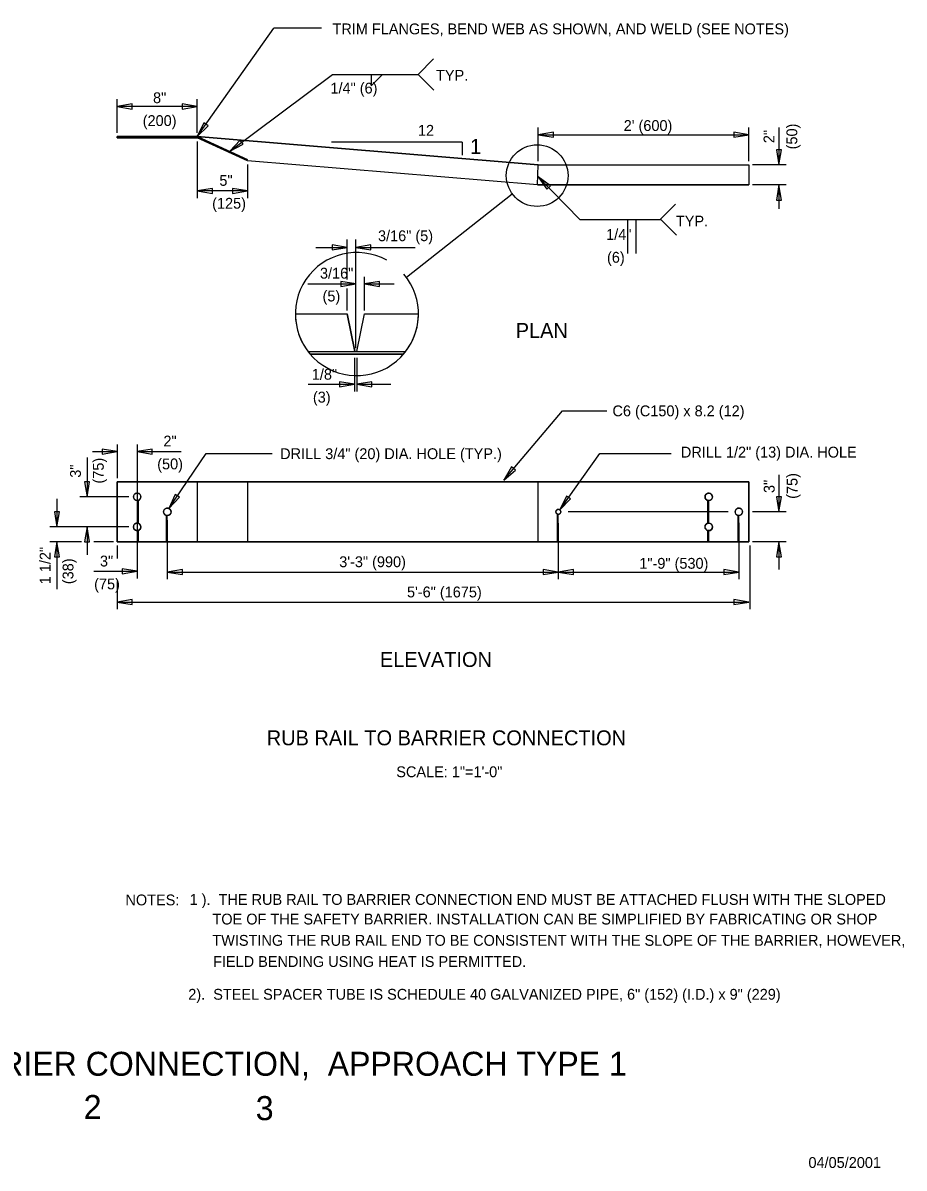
# Model space of a CAD drawing. Extents: x 3.1 to 16.6, y 0.2 to 9.9.
# Drawn here: x 9.27 to 16.59, y 0.23 to 9.75 of the extents above; entities that cross this region are included whole.
import ezdxf

# ---------------------------------------------------------------- set-up
doc = ezdxf.new("R2010")
doc.units = 0
for name, color, linetype in [('SD_P_Center Lines', 7, 'Continuous'), ('SD_P_Dimension Lines', 7, 'Continuous'), ('SD_P_Dimension Text', 7, 'Continuous'), ('SD_P_Frame', 7, 'Continuous'), ('SD_P_Prop Object Lines', 7, 'Continuous'), ('SD_P_Shading', 7, 'Continuous'), ('SD_P_Subtitles', 7, 'Continuous'), ('SD_X_Exist Hidden Lines', 7, 'Continuous')]:
    doc.layers.add(name, color=color, linetype=linetype)

msp = doc.modelspace()

# ---------------------------------------------------------------- linework, layer by layer
at = {"layer": 'SD_P_Center Lines'}
for p, q in [((13.338, 8.325), (12.458, 7.631)), ((10.222, 6.244), (10.222, 5.13)), ((10.152, 5.809), (9.745, 5.809)), ((10.472, 5.615), (10.472, 5.124)), ((15.132, 5.684), (13.803, 5.684)), ((10.152, 5.559), (9.495, 5.559)), ((13.72, 5.59), (13.72, 5.124)), ((15.22, 5.593), (15.22, 5.124))]:
    msp.add_line(p, q, dxfattribs=at)
msp.add_circle((13.5444, 8.4778), 0.2564, dxfattribs=at)
msp.add_arc((12.047, 7.3275), 0.5113, 61.04606, 40.48746, dxfattribs=at)
at = {"layer": 'SD_P_Dimension Lines'}
for p, q in [((10.721, 8.802), (11.357, 9.702)), ((11.754, 9.702), (11.357, 9.702)), ((12.556, 9.319), (12.684, 9.448)), ((10.99, 8.681), (11.845, 9.319)), ((11.845, 9.319), (12.556, 9.319)), ((12.164, 9.319), (12.164, 9.223)), ((12.164, 9.223), (12.26, 9.319)), ((12.556, 9.319), (12.686, 9.189)), ((10.055, 8.832), (10.055, 9.112)), ((10.18, 9.073), (10.055, 9.052)), ((10.721, 9.052), (10.055, 9.052)), ((10.055, 9.052), (10.18, 9.031)), ((10.18, 9.031), (10.18, 9.073)), ((10.721, 9.052), (10.596, 9.073)), ((10.596, 9.073), (10.596, 9.031)), ((10.596, 9.031), (10.721, 9.052)), ((10.721, 8.832), (10.721, 9.112)), ((10.776, 8.916), (10.721, 8.802)), ((10.721, 8.802), (10.81, 8.892)), ((10.81, 8.892), (10.776, 8.916)), ((13.554, 8.597), (13.554, 8.877)), ((15.303, 8.597), (15.303, 8.877)), ((15.553, 8.877), (15.553, 8.567)), ((10.721, 8.762), (10.721, 8.29)), ((11.078, 8.773), (10.99, 8.681)), ((11.103, 8.739), (11.078, 8.773)), ((12.922, 8.757), (11.836, 8.757)), ((12.922, 8.757), (12.922, 8.649)), ((13.679, 8.838), (13.554, 8.817)), ((13.554, 8.817), (15.303, 8.817)), ((13.554, 8.817), (13.679, 8.796)), ((13.679, 8.796), (13.679, 8.838)), ((15.303, 8.817), (15.178, 8.838)), ((15.178, 8.838), (15.178, 8.796)), ((15.178, 8.796), (15.303, 8.817)), ((10.99, 8.681), (11.103, 8.739)), ((15.532, 8.692), (15.553, 8.567)), ((15.574, 8.692), (15.532, 8.692)), ((15.553, 8.567), (15.574, 8.692)), ((11.138, 8.571), (11.138, 8.29)), ((15.613, 8.567), (15.333, 8.567)), ((13.552, 8.468), (13.899, 8.114)), ((13.654, 8.393), (13.552, 8.468)), ((13.552, 8.468), (13.625, 8.364)), ((13.625, 8.364), (13.654, 8.393)), ((15.613, 8.4), (15.333, 8.4)), ((15.553, 8.4), (15.532, 8.275)), ((15.553, 8.4), (15.553, 8.201)), ((15.574, 8.275), (15.553, 8.4)), ((10.846, 8.371), (10.721, 8.35)), ((11.138, 8.35), (10.721, 8.35)), ((10.721, 8.35), (10.846, 8.329)), ((10.846, 8.329), (10.846, 8.371)), ((11.138, 8.35), (11.013, 8.371)), ((11.013, 8.371), (11.013, 8.329)), ((11.013, 8.329), (11.138, 8.35)), ((14.565, 8.113), (14.694, 8.241)), ((15.532, 8.275), (15.574, 8.275)), ((13.899, 8.114), (14.569, 8.114)), ((14.294, 8.114), (14.294, 7.832)), ((14.363, 8.114), (14.363, 7.832)), ((14.572, 8.113), (14.703, 7.982)), ((11.967, 7.881), (11.842, 7.902)), ((11.842, 7.902), (11.842, 7.86)), ((11.967, 7.615), (11.967, 7.948)), ((12.038, 7.045), (12.038, 7.948)), ((12.163, 7.902), (12.038, 7.881)), ((12.163, 7.86), (12.163, 7.902)), ((11.705, 7.881), (11.967, 7.881)), ((11.842, 7.86), (11.967, 7.881)), ((12.038, 7.881), (12.53, 7.881)), ((12.038, 7.881), (12.163, 7.86)), ((12.109, 7.358), (12.109, 7.638)), ((11.64, 7.578), (12.038, 7.578)), ((12.038, 7.578), (11.913, 7.599)), ((11.913, 7.599), (11.913, 7.557)), ((11.913, 7.557), (12.038, 7.578)), ((11.967, 7.358), (11.967, 7.541)), ((12.234, 7.599), (12.109, 7.578)), ((12.109, 7.578), (12.356, 7.578)), ((12.109, 7.578), (12.234, 7.557)), ((12.234, 7.557), (12.234, 7.599)), ((12.026, 6.964), (12.026, 6.684)), ((12.047, 6.964), (12.047, 6.684)), ((12.026, 6.744), (11.901, 6.765)), ((11.901, 6.765), (11.901, 6.723)), ((12.172, 6.765), (12.047, 6.744)), ((12.172, 6.723), (12.172, 6.765)), ((11.641, 6.744), (12.026, 6.744)), ((11.901, 6.723), (12.026, 6.744)), ((12.047, 6.744), (12.329, 6.744)), ((12.047, 6.744), (12.172, 6.723)), ((13.267, 5.948), (13.755, 6.522)), ((13.755, 6.522), (14.123, 6.522)), ((10.055, 6.184), (9.93, 6.205)), ((9.93, 6.205), (9.93, 6.163)), ((10.055, 6.244), (10.055, 5.964)), ((10.347, 6.205), (10.222, 6.184)), ((10.347, 6.163), (10.347, 6.205)), ((9.805, 6.136), (9.805, 5.809)), ((9.851, 6.184), (10.055, 6.184)), ((9.93, 6.163), (10.055, 6.184)), ((10.222, 6.184), (10.586, 6.184)), ((10.222, 6.184), (10.347, 6.163)), ((10.485, 5.713), (10.795, 6.17)), ((10.795, 6.17), (11.343, 6.17)), ((13.733, 5.701), (14.064, 6.17)), ((14.064, 6.17), (14.658, 6.17)), ((13.332, 6.057), (13.267, 5.948)), ((13.267, 5.948), (13.364, 6.03)), ((13.364, 6.03), (13.332, 6.057)), ((9.784, 5.934), (9.805, 5.809)), ((9.826, 5.934), (9.784, 5.934)), ((9.805, 5.809), (9.826, 5.934)), ((15.553, 5.992), (15.553, 5.684)), ((10.538, 5.828), (10.485, 5.713)), ((10.485, 5.713), (10.573, 5.805)), ((10.573, 5.805), (10.538, 5.828)), ((13.788, 5.815), (13.733, 5.701)), ((13.822, 5.791), (13.788, 5.815)), ((15.532, 5.809), (15.553, 5.684)), ((15.574, 5.809), (15.532, 5.809)), ((15.553, 5.684), (15.574, 5.809)), ((9.555, 5.791), (9.555, 5.559)), ((13.733, 5.701), (13.822, 5.791)), ((9.534, 5.684), (9.555, 5.559)), ((9.576, 5.684), (9.534, 5.684)), ((9.555, 5.559), (9.576, 5.684)), ((15.613, 5.684), (15.333, 5.684)), ((9.805, 5.559), (9.784, 5.434)), ((9.805, 5.559), (9.805, 5.327)), ((9.826, 5.434), (9.805, 5.559)), ((9.758, 5.434), (9.495, 5.434)), ((9.555, 5.434), (9.534, 5.309)), ((9.555, 5.434), (9.555, 5.04)), ((9.576, 5.309), (9.555, 5.434)), ((9.784, 5.434), (9.826, 5.434)), ((10.025, 5.434), (9.861, 5.434)), ((15.613, 5.434), (15.333, 5.434)), ((15.553, 5.434), (15.532, 5.309)), ((15.553, 5.434), (15.553, 5.206)), ((15.574, 5.309), (15.553, 5.434)), ((10.055, 5.404), (10.055, 5.295)), ((15.31, 5.404), (15.31, 4.874)), ((9.534, 5.309), (9.576, 5.309)), ((15.532, 5.309), (15.574, 5.309)), ((9.861, 5.19), (10.222, 5.19)), ((10.222, 5.19), (10.097, 5.211)), ((10.097, 5.211), (10.097, 5.169)), ((10.097, 5.169), (10.222, 5.19)), ((10.597, 5.205), (10.472, 5.184)), ((10.472, 5.184), (13.72, 5.184)), ((10.472, 5.184), (10.597, 5.163)), ((10.597, 5.163), (10.597, 5.205)), ((13.72, 5.184), (13.595, 5.205)), ((13.595, 5.205), (13.595, 5.163)), ((13.595, 5.163), (13.72, 5.184)), ((13.845, 5.205), (13.72, 5.184)), ((13.72, 5.184), (15.22, 5.184)), ((13.72, 5.184), (13.845, 5.163)), ((13.845, 5.163), (13.845, 5.205)), ((15.22, 5.184), (15.095, 5.205)), ((15.095, 5.205), (15.095, 5.163)), ((15.095, 5.163), (15.22, 5.184)), ((10.055, 5.106), (10.055, 4.874)), ((10.18, 4.955), (10.055, 4.934)), ((10.18, 4.913), (10.18, 4.955)), ((15.303, 4.934), (15.178, 4.955)), ((15.178, 4.955), (15.178, 4.913)), ((10.055, 4.934), (15.303, 4.934)), ((10.055, 4.934), (10.18, 4.913)), ((15.178, 4.913), (15.303, 4.934))]:
    msp.add_line(p, q, dxfattribs=at)
at = {"layer": 'SD_P_Prop Object Lines'}
for p, q in [((10.055, 8.802), (10.055, 8.792)), ((10.721, 8.802), (10.055, 8.802)), ((10.055, 8.792), (10.721, 8.792)), ((13.554, 8.567), (10.721, 8.802)), ((11.138, 8.601), (10.721, 8.792)), ((13.547, 8.4), (11.138, 8.601)), ((13.547, 8.4), (13.554, 8.567)), ((13.554, 8.567), (15.303, 8.567)), ((15.303, 8.567), (15.303, 8.4)), ((13.547, 8.4), (15.303, 8.4)), ((11.539, 7.328), (11.967, 7.328)), ((12.029, 7.015), (11.967, 7.328)), ((12.047, 7.015), (12.109, 7.328)), ((12.109, 7.328), (12.558, 7.328)), ((11.659, 6.994), (12.435, 6.994)), ((15.303, 5.934), (10.055, 5.934)), ((10.055, 5.934), (10.055, 5.434)), ((10.721, 5.934), (10.721, 5.434)), ((11.138, 5.934), (11.138, 5.434)), ((13.554, 5.434), (13.554, 5.934)), ((15.303, 5.434), (15.303, 5.934)), ((10.055, 5.434), (15.303, 5.434))]:
    msp.add_line(p, q, dxfattribs=at)
for centre, radius in [((10.2217, 5.8089), 0.0312), ((14.9698, 5.8089), 0.0312), ((10.4716, 5.6839), 0.0312), ((15.2197, 5.6839), 0.0312), ((13.72, 5.684), 0.0208), ((10.2217, 5.559), 0.0312), ((14.9698, 5.559), 0.0312)]:
    msp.add_circle(centre, radius, dxfattribs=at)
at = {"layer": 'SD_P_Shading'}
for p, q in [((10.055, 8.802), (10.721, 8.802)), ((10.055, 8.792), (10.055, 8.802)), ((10.721, 8.792), (10.055, 8.792)), ((10.721, 8.802), (13.554, 8.567)), ((11.138, 8.601), (10.721, 8.792)), ((13.547, 8.4), (11.138, 8.601)), ((13.554, 8.567), (15.303, 8.567)), ((15.303, 8.567), (15.303, 8.4)), ((15.303, 8.4), (13.547, 8.4)), ((11.539, 7.328), (11.967, 7.328)), ((11.967, 7.328), (12.029, 7.015)), ((12.047, 7.015), (12.109, 7.328)), ((12.109, 7.328), (12.558, 7.328)), ((12.435, 6.994), (11.659, 6.994)), ((12.029, 7.015), (12.047, 7.015)), ((10.055, 5.434), (10.055, 5.934)), ((10.055, 5.934), (15.303, 5.934)), ((15.303, 5.934), (15.303, 5.434)), ((10.222, 5.778), (10.222, 5.59)), ((10.232, 5.588), (10.232, 5.778)), ((14.96, 5.778), (14.96, 5.589)), ((14.97, 5.59), (14.97, 5.778)), ((10.462, 5.653), (10.462, 5.434)), ((10.472, 5.434), (10.472, 5.653)), ((13.71, 5.666), (13.71, 5.434)), ((13.72, 5.434), (13.72, 5.663)), ((15.21, 5.653), (15.21, 5.434)), ((15.22, 5.434), (15.22, 5.653)), ((10.222, 5.528), (10.222, 5.434)), ((10.232, 5.434), (10.232, 5.53)), ((14.96, 5.529), (14.96, 5.434)), ((14.97, 5.434), (14.97, 5.528)), ((10.222, 5.434), (10.055, 5.434)), ((10.462, 5.434), (10.232, 5.434)), ((13.71, 5.434), (10.472, 5.434)), ((14.96, 5.434), (13.72, 5.434)), ((15.21, 5.434), (14.97, 5.434)), ((15.303, 5.434), (15.22, 5.434))]:
    msp.add_line(p, q, dxfattribs=at)
for centre, radius, start, end in [((12.047, 7.3275), 0.5113, 179.94285, 220.68083), ((12.047, 7.3275), 0.5113, 319.32326, 0.05569), ((10.2216, 5.8089), 0.0312, 288.47251, 270.86131), ((14.9696, 5.8089), 0.0312, 270.86131, 253.17355), ((10.4716, 5.6839), 0.0312, 270.86131, 253.17355), ((15.2196, 5.6839), 0.0312, 270.86131, 253.17355), ((13.72, 5.684), 0.0208, 270.01853, 241.13692), ((10.2216, 5.5589), 0.0312, 89.16064, 270.73728), ((10.2216, 5.5589), 0.0312, 289.99481, 70.2567), ((14.9696, 5.5589), 0.0312, 107.46502, 251.14142), ((14.9696, 5.5589), 0.0312, 270.55564, 89.16064)]:
    msp.add_arc(centre, radius, start, end, dxfattribs=at)
at = {"layer": 'SD_X_Exist Hidden Lines'}
for p, q in [((11.142, 8.61), (10.726, 8.801)), ((11.642, 7.015), (12.452, 7.015))]:
    msp.add_line(p, q, dxfattribs=at)

# ---------------------------------------------------------------- texts
at = {"layer": 'SD_P_Dimension Text'}
for s, height, p in [('TRIM FLANGES, BEND WEB AS SHOWN, AND WELD (SEE NOTES)', 0.09, (11.844, 9.652)), ('TYP.', 0.09, (12.704, 9.266)), ('1/4" (6)', 0.09, (11.827, 9.16)), ('8"', 0.09, (10.3535, 9.08)), ('(200)', 0.09, (10.2675, 8.89)), ('12', 0.09, (12.554, 8.809)), ("2' (600)", 0.09, (14.263, 8.849)), ('1', 0.125, (12.987, 8.658)), ('5"', 0.09, (10.9045, 8.393)), ('(125)', 0.09, (10.8444, 8.203)), ('TYP.', 0.09, (14.697, 8.055)), ('3/16" (5)', 0.09, (12.2222, 7.933)), ('1/4"', 0.09, (14.1173, 7.944)), ('(6)', 0.09, (14.1245, 7.754)), ('3/16"', 0.09, (11.7399, 7.622)), ('(5)', 0.09, (11.7614, 7.432)), ('1/8"', 0.09, (11.6723, 6.782)), ('(3)', 0.09, (11.6814, 6.592)), ('C6 (C150) x 8.2 (12)', 0.09, (14.17, 6.478)), ('2"', 0.09, (10.4395, 6.227)), ('DRILL 3/4" (20) DIA. HOLE (TYP.)', 0.09, (11.409, 6.122)), ('DRILL 1/2" (13) DIA. HOLE', 0.09, (14.738, 6.135)), ('(50)', 0.09, (10.388, 6.037)), ('3"', 0.09, (9.9125, 5.23)), ('3\'-3" (990)', 0.09, (11.9, 5.224)), ('1"-9" (530)', 0.09, (14.393, 5.211)), ('(75)', 0.09, (9.864, 5.04)), ('5\'-6" (1675)', 0.09, (12.463, 4.973)), ('SCALE: 1"=1\'-0"', 0.09, (12.374, 3.479)), ('NOTES:', 0.09, (10.124, 2.414)), ('1 ).  THE RUB RAIL TO BARRIER CONNECTION END MUST BE ATTACHED FLUSH WITH THE SLOPED ', 0.09, (10.657, 2.418)), ('TOE OF THE SAFETY BARRIER. INSTALLATION CAN BE SIMPLIFIED BY FABRICATING OR SHOP', 0.09, (10.847, 2.255)), ('TWISTING THE RUB RAIL END TO BE CONSISTENT WITH THE SLOPE OF THE BARRIER, HOWEVER, ', 0.09, (10.846, 2.078)), ('FIELD BENDING USING HEAT IS PERMITTED.', 0.09, (10.852, 1.902)), ('2).  STEEL SPACER TUBE IS SCHEDULE 40 GALVANIZED PIPE, 6" (152) (I.D.) x 9" (229)', 0.09, (10.646, 1.63))]:
    msp.add_text(s, height=height, dxfattribs=at).set_placement(p)
for s, p in [('2"', (15.515, 8.7475)), ('(50)', (15.705, 8.696)), ('(75)', (9.944, 5.919)), ('3"', (9.754, 5.9675)), ('(75)', (15.707, 5.792)), ('3"', (15.517, 5.8405)), ('1 1/2"', (9.502, 5.0822)), ('(38)', (9.692, 5.083))]:
    msp.add_text(s, height=0.09, rotation=90, dxfattribs=at).set_placement(p)
at = {"layer": 'SD_P_Frame'}
for s, height, p in [('GUARDRAIL TO BARRIER CONNECTION,  APPROACH TYPE 1', 0.199002, (6.467, 0.998)), ('2  ', 0.2, (9.777, 0.638)), ('3  ', 0.2, (11.206, 0.629)), ('04/05/2001', 0.09, (15.798, 0.232))]:
    msp.add_text(s, height=height, dxfattribs=at).set_placement(p)
at = {"layer": 'SD_P_Subtitles'}
for s, height, p in [('PLAN', 0.124, (13.366, 7.129)), ('ELEVATION', 0.124, (12.238, 4.395)), ('RUB RAIL TO BARRIER CONNECTION', 0.124002, (11.298, 3.744))]:
    msp.add_text(s, height=height, dxfattribs=at).set_placement(p)

doc.saveas('drawing.dxf')
